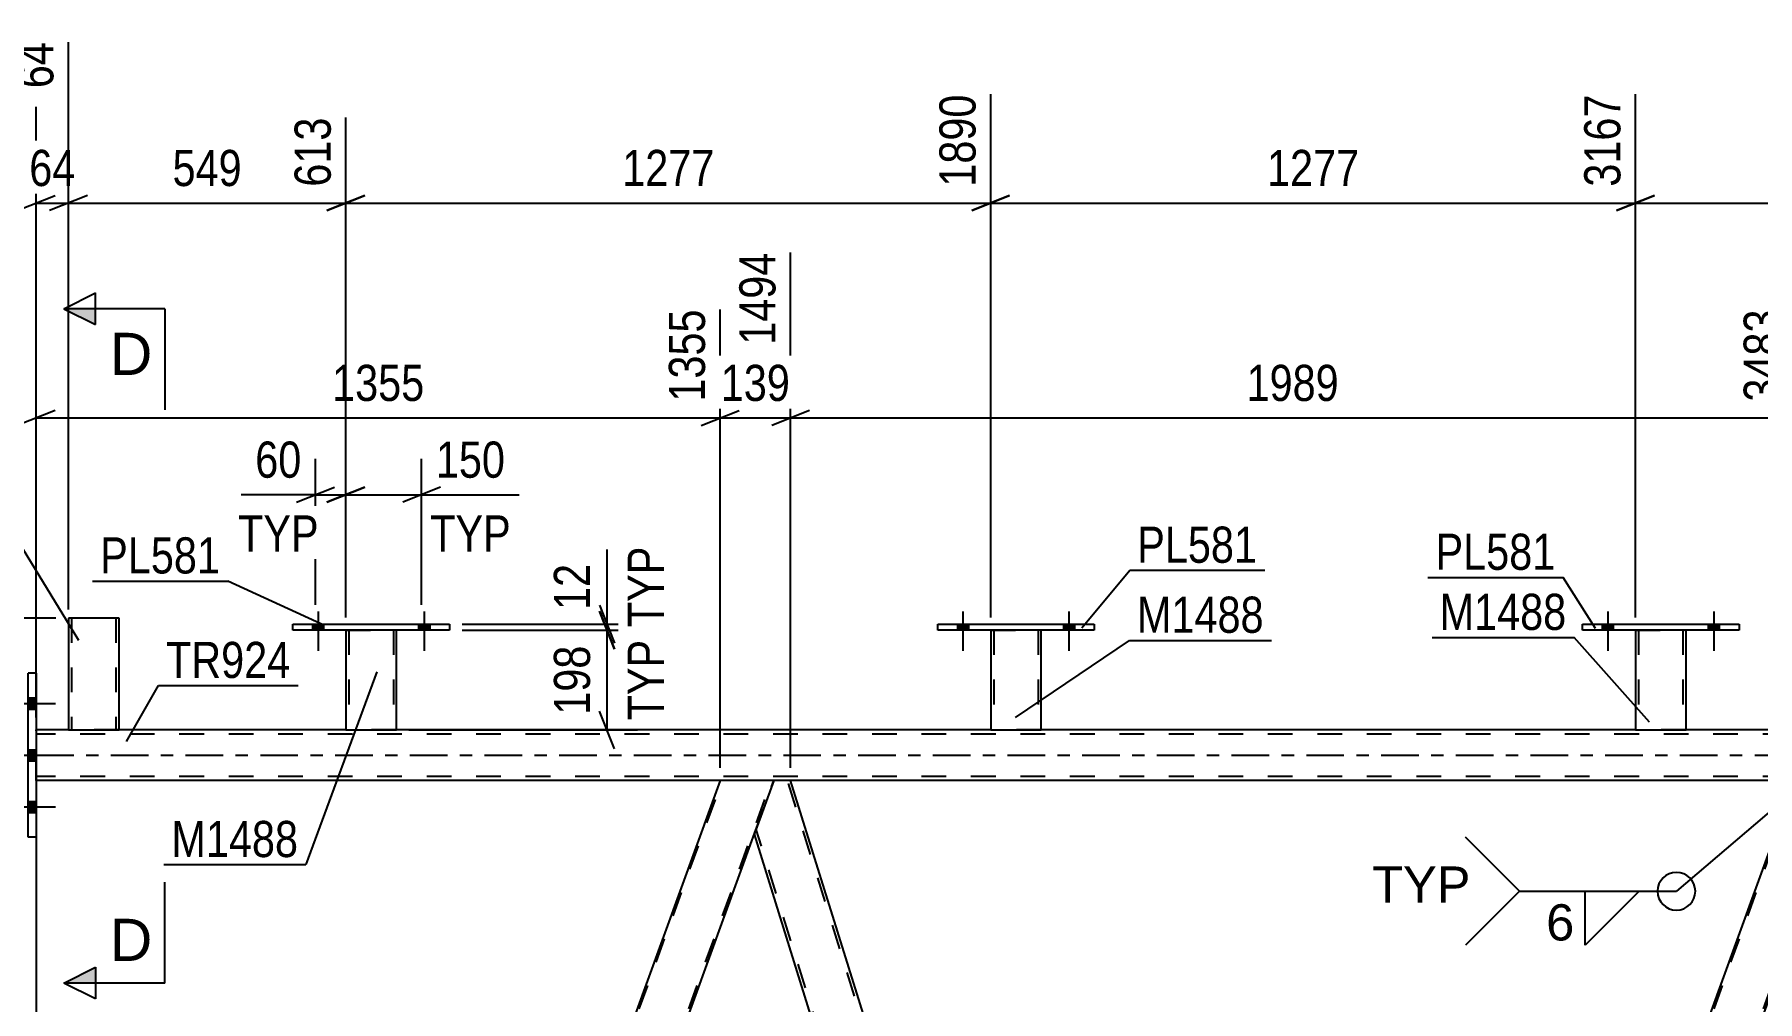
# Model space of a CAD drawing. Header units: millimetres. Extents: x 0 to 841, y 0 to 594.
# Drawn here: x 77.5 to 214, y 443.4 to 520 of the extents above; entities that cross this region are included whole.
import ezdxf

# ---------------------------------------------------------------- set-up
doc = ezdxf.new("R2010")
doc.units = ezdxf.units.MM
doc.linetypes.add('DXK_LINE_DOT2', pattern=[3.9198, 1.9599, -1.9599])
doc.linetypes.add('DXK_LINE_DOT3', pattern=[5.9187, 2.979, -0.9799, 0.9799, -0.9799])
doc.styles.add('Arial', font='ARIAL.TTF', dxfattribs={"height": 0.2})
doc.styles.add('Arial Narrow', font='ARIALN.TTF', dxfattribs={"height": 0.2})

# ---------------------------------------------------------------- blocks, each defined once
blk = doc.blocks.new('Bolt-814521973-3275 - 3269')
at = {"linetype": 'Continuous'}
for points in [[(150.59, 472.79), (151.47, 472.79), (151.47, 473.27), (150.59, 473.27)], [(158.99, 472.79), (159.87, 472.79), (159.87, 473.27), (158.99, 473.27)]]:
    blk.add_hatch(color=1, dxfattribs=at).paths.add_polyline_path(points)
at = {"color": 1, "linetype": 'Continuous'}
for p, q in [((151.03, 474.27), (151.03, 471.15)), ((159.43, 474.27), (159.43, 471.15)), ((150.59, 473.27), (150.59, 472.79)), ((151.47, 473.27), (151.47, 472.79)), ((158.99, 473.27), (158.99, 472.79)), ((159.87, 473.27), (159.87, 472.79))]:
    blk.add_line(p, q, dxfattribs=at)
blk = doc.blocks.new('Bolt-814521973-3272 - 3269')
at = {"linetype": 'Continuous'}
for points in [[(99.51, 472.79), (100.39, 472.79), (100.39, 473.27), (99.51, 473.27)], [(107.91, 472.79), (108.79, 472.79), (108.79, 473.27), (107.91, 473.27)]]:
    blk.add_hatch(color=1, dxfattribs=at).paths.add_polyline_path(points)
at = {"color": 1, "linetype": 'Continuous'}
for p, q in [((99.95, 474.27), (99.95, 471.15)), ((108.35, 474.27), (108.35, 471.15)), ((99.51, 473.27), (99.51, 472.79)), ((100.39, 473.27), (100.39, 472.79)), ((107.91, 473.27), (107.91, 472.79)), ((108.79, 473.27), (108.79, 472.79))]:
    blk.add_line(p, q, dxfattribs=at)
blk = doc.blocks.new('Bolt-814521973-3273 - 3269')
at = {"linetype": 'Continuous'}
for points in [[(99.51, 472.79), (100.39, 472.79), (100.39, 473.27), (99.51, 473.27)], [(107.91, 472.79), (108.79, 472.79), (108.79, 473.27), (107.91, 473.27)]]:
    blk.add_hatch(color=1, dxfattribs=at).paths.add_polyline_path(points)
at = {"color": 1, "linetype": 'Continuous'}
for p, q in [((99.95, 474.27), (99.95, 471.15)), ((108.35, 474.27), (108.35, 471.15)), ((99.51, 473.27), (99.51, 472.79)), ((100.39, 473.27), (100.39, 472.79)), ((107.91, 473.27), (107.91, 472.79)), ((108.79, 473.27), (108.79, 472.79))]:
    blk.add_line(p, q, dxfattribs=at)
blk = doc.blocks.new('Bolt-814521973-3274 - 3269')
at = {"linetype": 'Continuous'}
for points in [[(150.59, 472.79), (151.47, 472.79), (151.47, 473.27), (150.59, 473.27)], [(158.99, 472.79), (159.87, 472.79), (159.87, 473.27), (158.99, 473.27)]]:
    blk.add_hatch(color=1, dxfattribs=at).paths.add_polyline_path(points)
at = {"color": 1, "linetype": 'Continuous'}
for p, q in [((151.03, 474.27), (151.03, 471.15)), ((159.43, 474.27), (159.43, 471.15)), ((150.59, 473.27), (150.59, 472.79)), ((151.47, 473.27), (151.47, 472.79)), ((158.99, 473.27), (158.99, 472.79)), ((159.87, 473.27), (159.87, 472.79))]:
    blk.add_line(p, q, dxfattribs=at)
blk = doc.blocks.new('Bolt-814521973-3276 - 3269')
at = {"linetype": 'Continuous'}
for points in [[(201.67, 472.79), (202.55, 472.79), (202.55, 473.27), (201.67, 473.27)], [(210.07, 472.79), (210.95, 472.79), (210.95, 473.27), (210.07, 473.27)]]:
    blk.add_hatch(color=1, dxfattribs=at).paths.add_polyline_path(points)
at = {"color": 1, "linetype": 'Continuous'}
for p, q in [((202.11, 474.27), (202.11, 471.15)), ((210.51, 474.27), (210.51, 471.15)), ((201.67, 473.27), (201.67, 472.79)), ((202.55, 473.27), (202.55, 472.79)), ((210.07, 473.27), (210.07, 472.79)), ((210.95, 473.27), (210.95, 472.79))]:
    blk.add_line(p, q, dxfattribs=at)
blk = doc.blocks.new('Bolt-814521973-3277 - 3269')
at = {"linetype": 'Continuous'}
for points in [[(201.67, 472.79), (202.55, 472.79), (202.55, 473.27), (201.67, 473.27)], [(210.07, 472.79), (210.95, 472.79), (210.95, 473.27), (210.07, 473.27)]]:
    blk.add_hatch(color=1, dxfattribs=at).paths.add_polyline_path(points)
at = {"color": 1, "linetype": 'Continuous'}
for p, q in [((202.11, 474.27), (202.11, 471.15)), ((210.51, 474.27), (210.51, 471.15)), ((201.67, 473.27), (201.67, 472.79)), ((202.55, 473.27), (202.55, 472.79)), ((210.07, 473.27), (210.07, 472.79)), ((210.95, 473.27), (210.95, 472.79))]:
    blk.add_line(p, q, dxfattribs=at)
blk = doc.blocks.new('Part-814521973-3349 - 3269')
at = {"color": 2, "linetype": 'Continuous'}
for p, q in [((149.03, 473.27), (161.43, 473.27)), ((149.03, 472.79), (149.03, 473.27)), ((161.43, 472.79), (149.03, 472.79)), ((161.43, 473.27), (161.43, 472.79))]:
    blk.add_line(p, q, dxfattribs=at)
blk = doc.blocks.new('Part-814521973-3359 - 3269')
at = {"color": 2, "linetype": 'Continuous'}
for p, q in [((200.11, 473.27), (212.51, 473.27)), ((200.11, 472.79), (200.11, 473.27)), ((212.51, 472.79), (200.11, 472.79)), ((212.51, 473.27), (212.51, 472.79))]:
    blk.add_line(p, q, dxfattribs=at)
blk = doc.blocks.new('Part-814521973-3344 - 3269')
at = {"color": 2, "linetype": 'Continuous'}
for p, q in [((102.15, 472.79), (102.15, 464.88)), ((106.15, 464.88), (106.15, 472.79)), ((102.15, 464.88), (106.15, 464.88))]:
    blk.add_line(p, q, dxfattribs=at)
at = {"color": 7, "linetype": 'DXK_LINE_DOT2'}
for p, q in [((102.15, 472.79), (106.15, 472.79)), ((102.15, 472.79), (102.15, 472.79)), ((102.15, 472.79), (102.15, 472.79)), ((102.39, 472.79), (102.39, 464.88)), ((105.91, 472.79), (105.91, 464.88)), ((106.15, 472.79), (106.15, 472.79)), ((106.15, 472.79), (106.15, 472.79)), ((105.86, 464.88), (105.9, 464.88)), ((105.86, 464.88), (105.9, 464.88)), ((105.9, 464.88), (105.91, 464.88)), ((105.9, 464.88), (105.91, 464.88))]:
    blk.add_line(p, q, dxfattribs=at)
blk = doc.blocks.new('Part-814521973-3354 - 3269')
at = {"color": 2, "linetype": 'Continuous'}
for p, q in [((153.23, 472.79), (153.23, 464.88)), ((157.23, 464.88), (157.23, 472.79)), ((153.23, 464.88), (157.23, 464.88))]:
    blk.add_line(p, q, dxfattribs=at)
at = {"color": 7, "linetype": 'DXK_LINE_DOT2'}
for p, q in [((153.23, 472.79), (157.23, 472.79)), ((153.23, 472.79), (153.23, 472.79)), ((153.23, 472.79), (153.23, 472.79)), ((153.47, 472.79), (153.47, 464.88)), ((156.99, 472.79), (156.99, 464.88)), ((157.23, 472.79), (157.23, 472.79)), ((157.23, 472.79), (157.23, 472.79)), ((156.94, 464.88), (156.98, 464.88)), ((156.94, 464.88), (156.98, 464.88)), ((156.98, 464.88), (156.99, 464.88)), ((156.98, 464.88), (156.99, 464.88))]:
    blk.add_line(p, q, dxfattribs=at)
blk = doc.blocks.new('Part-814521973-3364 - 3269')
at = {"color": 2, "linetype": 'Continuous'}
for p, q in [((204.31, 472.79), (204.31, 464.88)), ((208.31, 464.88), (208.31, 472.79)), ((204.31, 464.88), (208.31, 464.88))]:
    blk.add_line(p, q, dxfattribs=at)
at = {"color": 7, "linetype": 'DXK_LINE_DOT2'}
for p, q in [((204.31, 472.79), (208.31, 472.79)), ((204.31, 472.79), (204.31, 472.79)), ((204.31, 472.79), (204.31, 472.79)), ((204.55, 472.79), (204.55, 464.88)), ((208.07, 472.79), (208.07, 464.88)), ((208.31, 472.79), (208.31, 472.79)), ((208.31, 472.79), (208.31, 472.79)), ((208.02, 464.88), (208.06, 464.88)), ((208.02, 464.88), (208.06, 464.88)), ((208.06, 464.88), (208.07, 464.88)), ((208.06, 464.88), (208.07, 464.88))]:
    blk.add_line(p, q, dxfattribs=at)
blk = doc.blocks.new('Part-814521973-3314 - 3269')
at = {"color": 2, "linetype": 'Continuous'}
for p, q in [((84.18, 473.75), (80.18, 473.75)), ((80.18, 473.75), (80.18, 464.88)), ((84.18, 464.88), (84.18, 473.75)), ((80.18, 464.88), (84.18, 464.88))]:
    blk.add_line(p, q, dxfattribs=at)
at = {"color": 7, "linetype": 'DXK_LINE_DOT2'}
for p, q in [((80.42, 473.75), (80.42, 464.88)), ((83.87, 473.75), (83.88, 473.75)), ((83.88, 473.75), (83.92, 473.75)), ((83.92, 473.75), (83.94, 473.75)), ((83.94, 473.75), (83.94, 464.88)), ((83.92, 464.88), (83.88, 464.88)), ((83.92, 464.88), (83.88, 464.88)), ((83.94, 464.88), (83.92, 464.88)), ((83.92, 464.88), (83.94, 464.88))]:
    blk.add_line(p, q, dxfattribs=at)
blk = doc.blocks.new('Part-814521973-3329 - 3269')
at = {"color": 2, "linetype": 'Continuous'}
for p, q in [((97.95, 473.27), (110.35, 473.27)), ((97.95, 472.79), (97.95, 473.27)), ((110.35, 472.79), (97.95, 472.79)), ((110.35, 473.27), (110.35, 472.79))]:
    blk.add_line(p, q, dxfattribs=at)
blk = doc.blocks.new('Part-814521973-3756 - 3269')
at = {"color": 2, "linetype": 'Continuous'}
for p, q in [((131.8, 460.88), (87.68, 339.66)), ((136.06, 460.88), (131.8, 460.88)), ((91.94, 339.66), (134.53, 456.68))]:
    blk.add_line(p, q, dxfattribs=at)
at = {"color": 7, "linetype": 'DXK_LINE_DOT2'}
for p, q in [((87.85, 339.66), (131.97, 460.88)), ((91.77, 339.66), (135.89, 460.88)), ((134.53, 456.68), (136.06, 460.88)), ((87.68, 339.66), (91.94, 339.66))]:
    blk.add_line(p, q, dxfattribs=at)
blk = doc.blocks.new('Bolt-814521973-3525 - 3269')
at = {"linetype": 'Continuous'}
for points in [[(77.62, 466.54), (77.62, 467.42), (76.98, 467.42), (76.98, 466.54)], [(77.62, 466.54), (77.62, 467.42), (76.98, 467.42), (76.98, 466.54)], [(77.62, 466.54), (77.62, 467.42), (76.98, 467.42), (76.98, 466.54)], [(77.62, 462.44), (77.62, 463.32), (76.98, 463.32), (76.98, 462.44)], [(77.62, 462.44), (77.62, 463.32), (76.98, 463.32), (76.98, 462.44)], [(77.62, 458.34), (77.62, 459.22), (76.98, 459.22), (76.98, 458.34)], [(77.62, 458.34), (77.62, 459.22), (76.98, 459.22), (76.98, 458.34)], [(77.62, 458.34), (77.62, 459.22), (76.98, 459.22), (76.98, 458.34)]]:
    blk.add_hatch(color=1, dxfattribs=at).paths.add_polyline_path(points)
at = {"color": 1, "linetype": 'Continuous'}
for p, q in [((75.82, 466.98), (79.14, 466.98)), ((75.82, 466.98), (79.14, 466.98)), ((75.82, 466.98), (79.14, 466.98)), ((76.98, 467.42), (77.62, 467.42)), ((76.98, 467.42), (77.62, 467.42)), ((76.98, 467.42), (77.62, 467.42)), ((76.98, 466.54), (77.62, 466.54)), ((76.98, 466.54), (77.62, 466.54)), ((76.98, 466.54), (77.62, 466.54)), ((75.82, 462.88), (79.14, 462.88)), ((75.82, 462.88), (79.14, 462.88)), ((76.98, 463.32), (77.62, 463.32)), ((76.98, 463.32), (77.62, 463.32)), ((76.98, 462.44), (77.62, 462.44)), ((76.98, 462.44), (77.62, 462.44)), ((75.82, 458.78), (79.14, 458.78)), ((75.82, 458.78), (79.14, 458.78)), ((75.82, 458.78), (79.14, 458.78)), ((76.98, 459.22), (77.62, 459.22)), ((76.98, 459.22), (77.62, 459.22)), ((76.98, 459.22), (77.62, 459.22)), ((76.98, 458.34), (77.62, 458.34)), ((76.98, 458.34), (77.62, 458.34)), ((76.98, 458.34), (77.62, 458.34))]:
    blk.add_line(p, q, dxfattribs=at)
blk = doc.blocks.new('Part-814521973-3594 - 3269')
at = {"color": 7, "linetype": 'DXK_LINE_DOT2'}
for p, q in [((172.99, 339.66), (217.11, 460.88)), ((176.9, 339.66), (221.03, 460.88)), ((219.67, 456.68), (221.2, 460.88)), ((172.82, 339.66), (174.57, 344.49)), ((177.08, 339.66), (178.83, 344.49)), ((177.08, 339.66), (172.82, 339.66))]:
    blk.add_line(p, q, dxfattribs=at)
at = {"color": 2, "linetype": 'Continuous'}
for p, q in [((216.94, 460.88), (174.57, 344.49)), ((221.2, 460.88), (216.94, 460.88)), ((178.83, 344.49), (219.67, 456.68))]:
    blk.add_line(p, q, dxfattribs=at)
blk = doc.blocks.new('Part-814521973-3675 - 3269')
at = {"color": 2, "linetype": 'Continuous'}
for p, q in [((80.18, 464.88), (77.62, 464.88)), ((102.15, 464.88), (84.18, 464.88)), ((153.23, 464.88), (106.15, 464.88)), ((204.31, 464.88), (157.23, 464.88)), ((255.4, 464.88), (208.31, 464.88)), ((131.8, 460.88), (77.62, 460.88)), ((216.94, 460.88), (137.38, 460.88))]:
    blk.add_line(p, q, dxfattribs=at)
at = {"color": 7, "linetype": 'DXK_LINE_DOT2'}
for p, q in [((77.62, 460.88), (77.62, 464.88)), ((741.6, 464.56), (77.62, 464.56)), ((84.18, 464.88), (80.18, 464.88)), ((106.15, 464.88), (102.15, 464.88)), ((157.23, 464.88), (153.23, 464.88)), ((208.31, 464.88), (204.31, 464.88)), ((741.6, 461.2), (77.62, 461.2)), ((137.38, 460.88), (131.8, 460.88))]:
    blk.add_line(p, q, dxfattribs=at)
at = {"color": 7, "linetype": 'DXK_LINE_DOT3'}
blk.add_line((77.62, 462.88), (741.6, 462.88), dxfattribs=at)
blk = doc.blocks.new('Part-814521973-3721 - 3269')
at = {"color": 2, "linetype": 'Continuous'}
for p, q in [((77.62, 469.38), (76.98, 469.38)), ((76.98, 456.38), (76.98, 469.38)), ((77.62, 469.38), (77.62, 456.38)), ((77.62, 456.38), (76.98, 456.38))]:
    blk.add_line(p, q, dxfattribs=at)
blk = doc.blocks.new('Part-814521973-3761 - 3269')
at = {"color": 2, "linetype": 'Continuous'}
for p, q in [((136.06, 460.88), (134.53, 456.69)), ((137.38, 460.88), (136.06, 460.88)), ((173.66, 344.49), (137.38, 460.88)), ((169.47, 344.49), (134.51, 456.63)), ((134.53, 456.69), (134.53, 456.68))]:
    blk.add_line(p, q, dxfattribs=at)
at = {"color": 7, "linetype": 'DXK_LINE_DOT2'}
for p, q in [((173.95, 342.76), (137.13, 460.88)), ((134.53, 456.69), (134.51, 456.63)), ((171.22, 339.66), (134.65, 457)), ((170.97, 339.66), (169.47, 344.49)), ((174.08, 343.13), (173.66, 344.49)), ((172.82, 339.66), (174.08, 343.13)), ((170.97, 339.66), (172.82, 339.66))]:
    blk.add_line(p, q, dxfattribs=at)
blk = doc.blocks.new('StraightDimension-814521973-4849 - 3269')
at = {"color": 7, "linetype": 'Continuous'}
for p, q in [((137.38, 461.88), (137.38, 502.71)), ((216.94, 461.88), (216.94, 498.21)), ((138.88, 490.2), (135.88, 489)), ((215.44, 489), (218.44, 490.2)), ((137.38, 489.6), (216.94, 489.6))]:
    blk.add_line(p, q, dxfattribs=at)
at = {"color": 0}
blk.add_wipeout([(181.42, 490.35), (181.42, 494.55), (172.9, 494.55), (172.9, 490.35)], dxfattribs=at)
at = {"color": 3, "style": 'Arial Narrow'}
blk.add_text('1989', height=2.863, dxfattribs=at).set_placement((173.5, 490.95))
at = {"color": 0, "linetype": 'Continuous'}
blk.add_wipeout([(216.34, 498.81), (212.14, 498.81), (212.14, 490.3), (216.34, 490.3)], dxfattribs=at)
at = {"color": 3, "linetype": 'Continuous', "style": 'Arial Narrow'}
blk.add_text('3483', height=2.863, rotation=90.0002, dxfattribs=at).set_placement((215.74, 490.9))
blk = doc.blocks.new('StraightDimension-814521973-4005 - 3269')
at = {"color": 7, "linetype": 'Continuous'}
for p, q in [((153.23, 473.79), (153.23, 515.25)), ((102.15, 473.79), (102.15, 513.42)), ((103.65, 507.23), (100.65, 506.03)), ((102.15, 506.63), (153.23, 506.63)), ((151.73, 506.03), (154.73, 507.23))]:
    blk.add_line(p, q, dxfattribs=at)
at = {"color": 0}
blk.add_wipeout([(131.95, 507.38), (131.95, 511.58), (123.44, 511.58), (123.44, 507.38)], dxfattribs=at)
at = {"color": 3, "style": 'Arial Narrow'}
blk.add_text('1277', height=2.863, dxfattribs=at).set_placement((124.04, 507.98))
at = {"color": 0, "linetype": 'Continuous'}
blk.add_wipeout([(152.63, 515.85), (148.43, 515.85), (148.43, 507.33), (152.63, 507.33)], dxfattribs=at)
at = {"color": 3, "linetype": 'Continuous', "style": 'Arial Narrow'}
blk.add_text('1890', height=2.863, rotation=90.0002, dxfattribs=at).set_placement((152.03, 507.93))
blk = doc.blocks.new('StraightDimension-814521973-4596 - 3269')
at = {"color": 7, "linetype": 'Continuous'}
for p, q in [((131.8, 461.88), (131.8, 498.21)), ((77.62, 465.88), (77.62, 492.73)), ((79.12, 490.2), (76.12, 489)), ((130.3, 489), (133.3, 490.2)), ((77.62, 489.6), (131.8, 489.6))]:
    blk.add_line(p, q, dxfattribs=at)
at = {"color": 0}
blk.add_wipeout([(108.97, 490.35), (108.97, 494.55), (100.46, 494.55), (100.46, 490.35)], dxfattribs=at)
at = {"color": 3, "style": 'Arial Narrow'}
blk.add_text('1355', height=2.863, dxfattribs=at).set_placement((101.06, 490.95))
at = {"color": 0, "linetype": 'Continuous'}
for points in [[(131.2, 498.81), (127, 498.81), (127, 490.3), (131.2, 490.3)], [(77.02, 493.33), (72.82, 493.33), (72.82, 490.3), (77.02, 490.3)]]:
    blk.add_wipeout(points, dxfattribs=at)
at = {"color": 3, "linetype": 'Continuous', "style": 'Arial Narrow'}
for s, height, p in [('1355', 2.863, (130.6, 490.9)), ('0', 2.86, (76.42, 490.9))]:
    blk.add_text(s, height=height, rotation=90.0002, dxfattribs=at).set_placement(p)
blk = doc.blocks.new('StraightDimension-814521973-3985 - 3269')
at = {"color": 7, "linetype": 'Continuous'}
for p, q in [((80.18, 474.43), (80.18, 519.39)), ((77.62, 465.88), (77.62, 514.26)), ((76.12, 506.03), (79.12, 507.23)), ((77.62, 506.63), (80.18, 506.63)), ((81.68, 507.23), (78.68, 506.03))]:
    blk.add_line(p, q, dxfattribs=at)
at = {"color": 0, "linetype": 'Continuous'}
blk.add_wipeout([(79.58, 519.99), (75.38, 519.99), (75.38, 515.13), (79.58, 515.13)], dxfattribs=at)
at = {"color": 0}
blk.add_wipeout([(81.33, 507.38), (81.33, 511.58), (76.47, 511.58), (76.47, 507.38)], dxfattribs=at)
at = {"color": 3, "linetype": 'Continuous', "style": 'Arial Narrow'}
blk.add_text('64', height=2.863, rotation=90.0002, dxfattribs=at).set_placement((78.98, 515.73))
at = {"color": 3, "style": 'Arial Narrow'}
blk.add_text('64', height=2.863, dxfattribs=at).set_placement((77.07, 507.98))
at = {"color": 0, "linetype": 'Continuous'}
blk.add_wipeout([(77.02, 514.86), (72.82, 514.86), (72.82, 511.83), (77.02, 511.83)], dxfattribs=at)
at = {"color": 3, "linetype": 'Continuous', "style": 'Arial Narrow'}
blk.add_text('0', height=2.86, rotation=90.0002, dxfattribs=at).set_placement((76.42, 512.43))
blk = doc.blocks.new('StraightDimension-814521973-4868 - 3269')
at = {"color": 7, "linetype": 'Continuous'}
for p, q in [((137.38, 461.88), (137.38, 502.71)), ((131.8, 461.88), (131.8, 498.21)), ((130.3, 489), (133.3, 490.2)), ((138.88, 490.2), (135.88, 489)), ((131.8, 489.6), (137.38, 489.6))]:
    blk.add_line(p, q, dxfattribs=at)
at = {"color": 0}
blk.add_wipeout([(137.93, 490.35), (137.93, 494.55), (131.25, 494.55), (131.25, 490.35)], dxfattribs=at)
at = {"color": 3, "style": 'Arial Narrow'}
blk.add_text('139', height=2.863, dxfattribs=at).set_placement((131.85, 490.95))
at = {"color": 0, "linetype": 'Continuous'}
blk.add_wipeout([(136.78, 503.31), (132.58, 503.31), (132.58, 494.8), (136.78, 494.8)], dxfattribs=at)
at = {"color": 3, "linetype": 'Continuous', "style": 'Arial Narrow'}
blk.add_text('1494', height=2.863, rotation=90.0002, dxfattribs=at).set_placement((136.18, 495.4))
blk = doc.blocks.new('StraightDimension-814521973-3951 - 3269')
at = {"color": 7, "linetype": 'Continuous'}
for p, q in [((122.24, 474.29), (123.44, 471.29)), ((111.35, 472.79), (125.24, 472.79)), ((122.84, 464.88), (122.84, 472.79)), ((123.44, 463.38), (122.24, 466.38)), ((107.15, 464.88), (125.24, 464.88))]:
    blk.add_line(p, q, dxfattribs=at)
at = {"color": 0, "linetype": 'Continuous'}
blk.add_wipeout([(127.94, 472.63), (123.74, 472.63), (123.74, 465.04), (127.94, 465.04)], dxfattribs=at)
at = {"color": 0}
blk.add_wipeout([(122.09, 472.18), (117.89, 472.18), (117.89, 465.49), (122.09, 465.49)], dxfattribs=at)
at = {"color": 3, "style": 'Arial Narrow'}
blk.add_text('198', height=2.863, rotation=90.0002, dxfattribs=at).set_placement((121.49, 466.09))
at = {"color": 3, "linetype": 'Continuous', "style": 'Arial Narrow'}
blk.add_text('TYP', height=2.863, rotation=90.0002, dxfattribs=at).set_placement((127.34, 465.64))
blk = doc.blocks.new('StraightDimension-814521973-3961 - 3269')
at = {"color": 7, "linetype": 'Continuous'}
for p, q in [((122.84, 473.27), (122.84, 479.18)), ((122.84, 473.27), (122.84, 479.18)), ((122.24, 474.77), (123.44, 471.77)), ((123.44, 471.29), (122.24, 474.29)), ((111.35, 473.27), (125.24, 473.27)), ((111.35, 472.79), (125.24, 472.79)), ((122.84, 472.79), (122.84, 473.27))]:
    blk.add_line(p, q, dxfattribs=at)
at = {"color": 0, "linetype": 'Continuous'}
blk.add_wipeout([(127.94, 480.02), (123.74, 480.02), (123.74, 472.43), (127.94, 472.43)], dxfattribs=at)
at = {"color": 0}
blk.add_wipeout([(122.09, 478.65), (117.89, 478.65), (117.89, 473.79), (122.09, 473.79)], dxfattribs=at)
at = {"color": 3, "linetype": 'Continuous', "style": 'Arial Narrow'}
blk.add_text('TYP', height=2.863, rotation=90.0002, dxfattribs=at).set_placement((127.34, 473.03))
at = {"color": 3, "style": 'Arial Narrow'}
blk.add_text('12', height=2.863, rotation=90.0002, dxfattribs=at).set_placement((121.49, 474.39))
blk = doc.blocks.new('StraightDimension-814521973-3970 - 3269')
at = {"color": 7, "linetype": 'Continuous'}
for p, q in [((99.75, 474.79), (99.75, 486.37)), ((102.15, 473.79), (102.15, 486.37)), ((99.75, 483.52), (93.85, 483.52)), ((99.75, 483.52), (93.85, 483.52)), ((98.25, 482.92), (101.25, 484.12)), ((99.75, 483.52), (102.15, 483.52)), ((103.65, 484.12), (100.65, 482.92))]:
    blk.add_line(p, q, dxfattribs=at)
at = {"color": 0}
blk.add_wipeout([(99.23, 484.27), (99.23, 488.47), (94.37, 488.47), (94.37, 484.27)], dxfattribs=at)
at = {"color": 0, "linetype": 'Continuous'}
blk.add_wipeout([(100.6, 478.42), (100.6, 482.62), (93.01, 482.62), (93.01, 478.42)], dxfattribs=at)
at = {"color": 3, "style": 'Arial Narrow'}
blk.add_text('60', height=2.863, dxfattribs=at).set_placement((94.97, 484.87))
at = {"color": 3, "linetype": 'Continuous', "style": 'Arial Narrow'}
blk.add_text('TYP', height=2.863, dxfattribs=at).set_placement((93.61, 479.02))
blk = doc.blocks.new('StraightDimension-814521973-3977 - 3269')
at = {"color": 7, "linetype": 'Continuous'}
for p, q in [((102.15, 473.79), (102.15, 486.37)), ((108.15, 474.79), (108.15, 486.37)), ((100.65, 482.92), (103.65, 484.12)), ((102.15, 483.52), (108.15, 483.52)), ((109.65, 484.12), (106.65, 482.92)), ((108.15, 483.52), (115.89, 483.52)), ((108.15, 483.52), (115.89, 483.52))]:
    blk.add_line(p, q, dxfattribs=at)
at = {"color": 0}
blk.add_wipeout([(115.36, 484.27), (115.36, 488.47), (108.68, 488.47), (108.68, 484.27)], dxfattribs=at)
at = {"color": 0, "linetype": 'Continuous'}
blk.add_wipeout([(115.82, 478.42), (115.82, 482.62), (108.23, 482.62), (108.23, 478.42)], dxfattribs=at)
at = {"color": 3, "style": 'Arial Narrow'}
blk.add_text('150', height=2.863, dxfattribs=at).set_placement((109.28, 484.87))
at = {"color": 3, "linetype": 'Continuous', "style": 'Arial Narrow'}
blk.add_text('TYP', height=2.863, dxfattribs=at).set_placement((108.83, 479.02))
blk = doc.blocks.new('StraightDimension-814521973-3995 - 3269')
at = {"color": 7, "linetype": 'Continuous'}
for p, q in [((80.18, 474.43), (80.18, 519.39)), ((102.15, 473.79), (102.15, 513.42)), ((81.68, 507.23), (78.68, 506.03)), ((80.18, 506.63), (102.15, 506.63)), ((100.65, 506.03), (103.65, 507.23))]:
    blk.add_line(p, q, dxfattribs=at)
at = {"color": 0}
blk.add_wipeout([(94.51, 507.38), (94.51, 511.58), (87.82, 511.58), (87.82, 507.38)], dxfattribs=at)
at = {"color": 3, "style": 'Arial Narrow'}
blk.add_text('549', height=2.863, dxfattribs=at).set_placement((88.42, 507.98))
at = {"color": 0, "linetype": 'Continuous'}
blk.add_wipeout([(101.55, 514.02), (97.35, 514.02), (97.35, 507.33), (101.55, 507.33)], dxfattribs=at)
at = {"color": 3, "linetype": 'Continuous', "style": 'Arial Narrow'}
blk.add_text('613', height=2.863, rotation=90.0002, dxfattribs=at).set_placement((100.95, 507.93))
blk = doc.blocks.new('StraightDimension-814521973-4015 - 3269')
at = {"color": 7, "linetype": 'Continuous'}
for p, q in [((153.23, 473.79), (153.23, 515.25)), ((204.31, 473.79), (204.31, 515.25)), ((154.73, 507.23), (151.73, 506.03)), ((153.23, 506.63), (204.31, 506.63)), ((202.81, 506.03), (205.81, 507.23))]:
    blk.add_line(p, q, dxfattribs=at)
at = {"color": 0}
blk.add_wipeout([(183.03, 507.38), (183.03, 511.58), (174.52, 511.58), (174.52, 507.38)], dxfattribs=at)
at = {"color": 3, "style": 'Arial Narrow'}
blk.add_text('1277', height=2.863, dxfattribs=at).set_placement((175.12, 507.98))
at = {"color": 0, "linetype": 'Continuous'}
blk.add_wipeout([(203.71, 515.85), (199.51, 515.85), (199.51, 507.33), (203.71, 507.33)], dxfattribs=at)
at = {"color": 3, "linetype": 'Continuous', "style": 'Arial Narrow'}
blk.add_text('3167', height=2.863, rotation=90.0002, dxfattribs=at).set_placement((203.11, 507.93))
blk = doc.blocks.new('StraightDimension-814521973-4025 - 3269')
at = {"color": 7, "linetype": 'Continuous'}
for p, q in [((204.31, 473.79), (204.31, 515.25)), ((255.4, 473.79), (255.4, 515.25)), ((205.81, 507.23), (202.81, 506.03)), ((204.31, 506.63), (255.4, 506.63)), ((253.9, 506.03), (256.9, 507.23))]:
    blk.add_line(p, q, dxfattribs=at)
at = {"color": 0}
blk.add_wipeout([(234.11, 507.38), (234.11, 511.58), (225.6, 511.58), (225.6, 507.38)], dxfattribs=at)
at = {"color": 3, "style": 'Arial Narrow'}
blk.add_text('1277', height=2.863, dxfattribs=at).set_placement((226.2, 507.98))
at = {"color": 0, "linetype": 'Continuous'}
blk.add_wipeout([(254.8, 515.85), (250.6, 515.85), (250.6, 507.33), (254.8, 507.33)], dxfattribs=at)
at = {"color": 3, "linetype": 'Continuous', "style": 'Arial Narrow'}
blk.add_text('4444', height=2.863, rotation=90.0002, dxfattribs=at).set_placement((254.2, 507.93))
blk = doc.blocks.new('StraightDimension-814521973-4146 - 3269')
at = {"color": 7, "linetype": 'Continuous'}
blk.add_line((79.18, 473.75), (26.17, 473.75), dxfattribs=at)
blk = doc.blocks.new('StraightDimension-814521973-4260 - 3269')
at = {"color": 7, "linetype": 'Continuous'}
for p, q in [((77.62, 459.88), (77.62, 401.38)), ((56, 340.66), (56, 406.63)), ((57.5, 404.38), (54.5, 403.18)), ((76.12, 403.18), (79.12, 404.38)), ((56, 403.78), (77.62, 403.78))]:
    blk.add_line(p, q, dxfattribs=at)
at = {"color": 0}
blk.add_wipeout([(71.07, 404.53), (71.07, 408.73), (62.55, 408.73), (62.55, 404.53)], dxfattribs=at)
at = {"color": 3, "style": 'Arial Narrow'}
blk.add_text('1271', height=2.863, dxfattribs=at).set_placement((63.15, 405.13))
blk = doc.blocks.new('Mark-814521973-3340 - 3269')
at = {"color": 0}
blk.add_wipeout([(98.39, 454.81), (98.39, 457.81), (88.33, 457.81), (88.33, 454.81)], dxfattribs=at)
blk.add_wipeout([(98.39, 454.81), (98.39, 457.81), (88.33, 457.81), (88.33, 454.81)], dxfattribs=at)
at = {"color": 30, "linetype": 'Continuous'}
for p in [(104.59, 469.5), (87.73, 454.21)]:
    blk.add_line(p, (98.99, 454.21), dxfattribs=at)
at = {"color": 3, "style": 'Arial Narrow'}
blk.add_text('M1488', height=2.863, dxfattribs=at).set_placement((88.33, 454.81))
blk = doc.blocks.new('Mark-814521973-3345 - 3269')
at = {"color": 0}
blk.add_wipeout([(174.34, 478.13), (174.34, 481.13), (164.84, 481.13), (164.84, 478.13)], dxfattribs=at)
blk.add_wipeout([(174.34, 478.13), (174.34, 481.13), (164.84, 481.13), (164.84, 478.13)], dxfattribs=at)
at = {"color": 30, "linetype": 'Continuous'}
for p, q in [((160.45, 472.97), (164.24, 477.53)), ((164.24, 477.53), (174.94, 477.53))]:
    blk.add_line(p, q, dxfattribs=at)
at = {"color": 3, "style": 'Arial Narrow'}
blk.add_text('PL581', height=2.863, dxfattribs=at).set_placement((164.84, 478.13))
blk = doc.blocks.new('Mark-814521973-3355 - 3269')
at = {"color": 0}
blk.add_wipeout([(197.97, 477.57), (197.97, 480.57), (188.47, 480.57), (188.47, 477.57)], dxfattribs=at)
blk.add_wipeout([(197.97, 477.57), (197.97, 480.57), (188.47, 480.57), (188.47, 477.57)], dxfattribs=at)
at = {"color": 30, "linetype": 'Continuous'}
for p in [(187.87, 476.97), (201.15, 472.93)]:
    blk.add_line(p, (198.57, 476.97), dxfattribs=at)
at = {"color": 3, "style": 'Arial Narrow'}
blk.add_text('PL581', height=2.863, dxfattribs=at).set_placement((188.47, 477.57))
blk = doc.blocks.new('Mark-814521973-3350 - 3269')
at = {"color": 0}
blk.add_wipeout([(174.87, 472.58), (174.87, 475.58), (164.82, 475.58), (164.82, 472.58)], dxfattribs=at)
blk.add_wipeout([(174.87, 472.58), (174.87, 475.58), (164.82, 475.58), (164.82, 472.58)], dxfattribs=at)
at = {"color": 30, "linetype": 'Continuous'}
for p, q in [((155.19, 465.88), (164.22, 471.98)), ((164.22, 471.98), (175.47, 471.98))]:
    blk.add_line(p, q, dxfattribs=at)
at = {"color": 3, "style": 'Arial Narrow'}
blk.add_text('M1488', height=2.863, dxfattribs=at).set_placement((164.82, 472.58))
blk = doc.blocks.new('Mark-814521973-3310 - 3269')
at = {"color": 0}
blk.add_wipeout([(74.09, 482.88), (74.09, 485.88), (64.04, 485.88), (64.04, 482.88)], dxfattribs=at)
blk.add_wipeout([(74.09, 482.88), (74.09, 485.88), (64.04, 485.88), (64.04, 482.88)], dxfattribs=at)
at = {"color": 30, "linetype": 'Continuous'}
for p in [(63.44, 482.28), (80.99, 471.96)]:
    blk.add_line(p, (74.69, 482.28), dxfattribs=at)
at = {"color": 3, "style": 'Arial Narrow'}
blk.add_text('M1489', height=2.863, dxfattribs=at).set_placement((64.04, 482.88))
blk = doc.blocks.new('Mark-814521973-3325 - 3269')
at = {"color": 0}
blk.add_wipeout([(92.19, 477.28), (92.19, 480.28), (82.69, 480.28), (82.69, 477.28)], dxfattribs=at)
blk.add_wipeout([(92.19, 477.28), (92.19, 480.28), (82.69, 480.28), (82.69, 477.28)], dxfattribs=at)
at = {"color": 30, "linetype": 'Continuous'}
for p in [(82.09, 476.68), (100.45, 473.16)]:
    blk.add_line(p, (92.79, 476.68), dxfattribs=at)
at = {"color": 3, "style": 'Arial Narrow'}
blk.add_text('PL581', height=2.863, dxfattribs=at).set_placement((82.69, 477.28))
blk = doc.blocks.new('Mark-814521973-3360 - 3269')
at = {"color": 0}
blk.add_wipeout([(198.84, 472.81), (198.84, 475.81), (188.79, 475.81), (188.79, 472.81)], dxfattribs=at)
blk.add_wipeout([(198.84, 472.81), (198.84, 475.81), (188.79, 475.81), (188.79, 472.81)], dxfattribs=at)
at = {"color": 30, "linetype": 'Continuous'}
for p in [(188.19, 472.21), (205.41, 465.49)]:
    blk.add_line(p, (199.44, 472.21), dxfattribs=at)
at = {"color": 3, "style": 'Arial Narrow'}
blk.add_text('M1488', height=2.863, dxfattribs=at).set_placement((188.79, 472.81))
blk = doc.blocks.new('WeldMark-814521973-4926 - 3269')
at = {"linetype": 'Continuous'}
blk.add_hatch(color=30, dxfattribs=at).paths.add_polyline_path([(215.07, 459.5), (217.84, 460.88), (216.04, 458.36)])
at = {"color": 30, "linetype": 'Continuous'}
for p in [(217.84, 460.88), (195.13, 452.1)]:
    blk.add_line(p, (207.55, 452.1), dxfattribs=at)
at = {"color": 3, "linetype": 'Continuous'}
for p, q in [((195.13, 452.1), (190.84, 456.39)), ((195.13, 452.1), (190.84, 447.82)), ((200.31, 452.1), (204.59, 452.1))]:
    blk.add_line(p, q, dxfattribs=at)
for start, end in [(90, 270), (270, 90)]:
    blk.add_arc((207.55, 452.1), 1.5, start, end, dxfattribs=at)
at = {"color": 0}
blk.add_wipeout([(199.65, 448), (199.65, 451.4), (197.03, 451.4), (197.03, 448)], dxfattribs=at)
at = {"color": 3, "linetype": 'Continuous'}
for p, q in [((204.59, 452.1), (200.31, 447.82)), ((200.31, 447.82), (200.31, 452.1))]:
    blk.add_line(p, q, dxfattribs=at)
at = {"color": 3, "style": 'Arial'}
blk.add_text('6', height=2.87, dxfattribs=at).set_placement((197.23, 448.2))
at = {"color": 0, "linetype": 'Continuous'}
blk.add_wipeout([(191.23, 451.2), (191.23, 454.2), (183.45, 454.2), (183.45, 451.2)], dxfattribs=at)
blk.add_wipeout([(191.23, 451.2), (191.23, 454.2), (183.45, 454.2), (183.45, 451.2)], dxfattribs=at)
at = {"color": 3, "linetype": 'Continuous', "style": 'Arial'}
blk.add_text('TYP', height=2.865, dxfattribs=at).set_placement((183.45, 451.2))
blk = doc.blocks.new('Mark-814521973-3671 - 3269')
at = {"color": 0}
blk.add_wipeout([(97.76, 469), (97.76, 472), (87.9, 472), (87.9, 469)], dxfattribs=at)
blk.add_wipeout([(97.76, 469), (97.76, 472), (87.9, 472), (87.9, 469)], dxfattribs=at)
at = {"color": 30, "linetype": 'Continuous'}
for p, q in [((84.77, 463.97), (87.3, 468.4)), ((87.3, 468.4), (98.36, 468.4))]:
    blk.add_line(p, q, dxfattribs=at)
at = {"color": 3, "style": 'Arial Narrow'}
blk.add_text('TR924', height=2.863, dxfattribs=at).set_placement((87.9, 469))
blk = doc.blocks.new('SectionMark-814521973-4893 - 3269')
at = {"linetype": 'Continuous'}
for points in [[(82.32, 498.26), (82.32, 497.01), (79.82, 498.26)], [(82.32, 446.08), (82.32, 444.83), (79.82, 444.83)]]:
    blk.add_hatch(color=6, dxfattribs=at).paths.add_polyline_path(points)
at = {"color": 6, "linetype": 'Continuous'}
for p, q in [((79.82, 498.26), (82.32, 499.51)), ((87.82, 498.26), (79.82, 498.26)), ((79.82, 498.26), (82.32, 497.01)), ((82.32, 497.01), (82.32, 499.51)), ((87.82, 498.26), (87.82, 490.26)), ((87.82, 444.83), (87.82, 452.83)), ((79.82, 444.83), (82.32, 446.08)), ((82.32, 446.08), (82.32, 443.58)), ((87.82, 444.83), (79.82, 444.83)), ((82.32, 443.58), (79.82, 444.83))]:
    blk.add_line(p, q, dxfattribs=at)
at = {"color": 0, "linetype": 'Continuous'}
for points in [[(86.82, 493.01), (86.82, 496.51), (83.45, 496.51), (83.45, 493.01)], [(86.82, 446.58), (86.82, 450.08), (83.45, 450.08), (83.45, 446.58)]]:
    blk.add_wipeout(points, dxfattribs=at)
at = {"color": 3, "linetype": 'Continuous', "style": 'Arial'}
for p in [(83.45, 493.01), (83.45, 446.58)]:
    blk.add_text('D', height=3.34, dxfattribs=at).set_placement(p)

msp = doc.modelspace()

# ---------------------------------------------------------------- block references
for name in ['Part-814521973-3314 - 3269', 'Bolt-814521973-3272 - 3269', 'Bolt-814521973-3273 - 3269', 'Bolt-814521973-3275 - 3269', 'Bolt-814521973-3274 - 3269', 'Bolt-814521973-3276 - 3269', 'Bolt-814521973-3277 - 3269', 'Part-814521973-3329 - 3269', 'Part-814521973-3344 - 3269', 'Part-814521973-3349 - 3269', 'Part-814521973-3354 - 3269', 'Part-814521973-3359 - 3269', 'Part-814521973-3364 - 3269', 'Part-814521973-3721 - 3269', 'Bolt-814521973-3525 - 3269', 'Part-814521973-3675 - 3269', 'Part-814521973-3756 - 3269', 'Part-814521973-3761 - 3269', 'Part-814521973-3594 - 3269']:
    msp.add_blockref(name, (0, 0))

# ---------------------------------------------------------------- next in the draw order: block references
for name in ['StraightDimension-814521973-4849 - 3269', 'WeldMark-814521973-4926 - 3269']:
    msp.add_blockref(name, (0, 0))

# ---------------------------------------------------------------- next in the draw order: block references
msp.add_blockref('StraightDimension-814521973-4005 - 3269', (0, 0))

# ---------------------------------------------------------------- next in the draw order: block references
for name in ['StraightDimension-814521973-4015 - 3269', 'StraightDimension-814521973-4596 - 3269']:
    msp.add_blockref(name, (0, 0))

# ---------------------------------------------------------------- next in the draw order: block references
for name in ['StraightDimension-814521973-3985 - 3269', 'StraightDimension-814521973-4025 - 3269', 'StraightDimension-814521973-4868 - 3269', 'StraightDimension-814521973-3970 - 3269', 'Mark-814521973-3355 - 3269', 'StraightDimension-814521973-3951 - 3269']:
    msp.add_blockref(name, (0, 0))

# ---------------------------------------------------------------- next in the draw order: block references
for name in ['StraightDimension-814521973-3961 - 3269', 'Mark-814521973-3360 - 3269']:
    msp.add_blockref(name, (0, 0))

# ---------------------------------------------------------------- next in the draw order: block references
msp.add_blockref('StraightDimension-814521973-3977 - 3269', (0, 0))

# ---------------------------------------------------------------- next in the draw order: block references
msp.add_blockref('StraightDimension-814521973-3995 - 3269', (0, 0))

# ---------------------------------------------------------------- next in the draw order: block references
msp.add_blockref('StraightDimension-814521973-4146 - 3269', (0, 0))

# ---------------------------------------------------------------- next in the draw order: block references
for name in ['Mark-814521973-3310 - 3269', 'Mark-814521973-3345 - 3269', 'Mark-814521973-3325 - 3269', 'Mark-814521973-3340 - 3269', 'StraightDimension-814521973-4260 - 3269']:
    msp.add_blockref(name, (0, 0))

# ---------------------------------------------------------------- next in the draw order: block references
for name in ['Mark-814521973-3350 - 3269', 'Mark-814521973-3671 - 3269']:
    msp.add_blockref(name, (0, 0))

# ---------------------------------------------------------------- next in the draw order: block references
msp.add_blockref('SectionMark-814521973-4893 - 3269', (0, 0))

doc.saveas('drawing.dxf')
